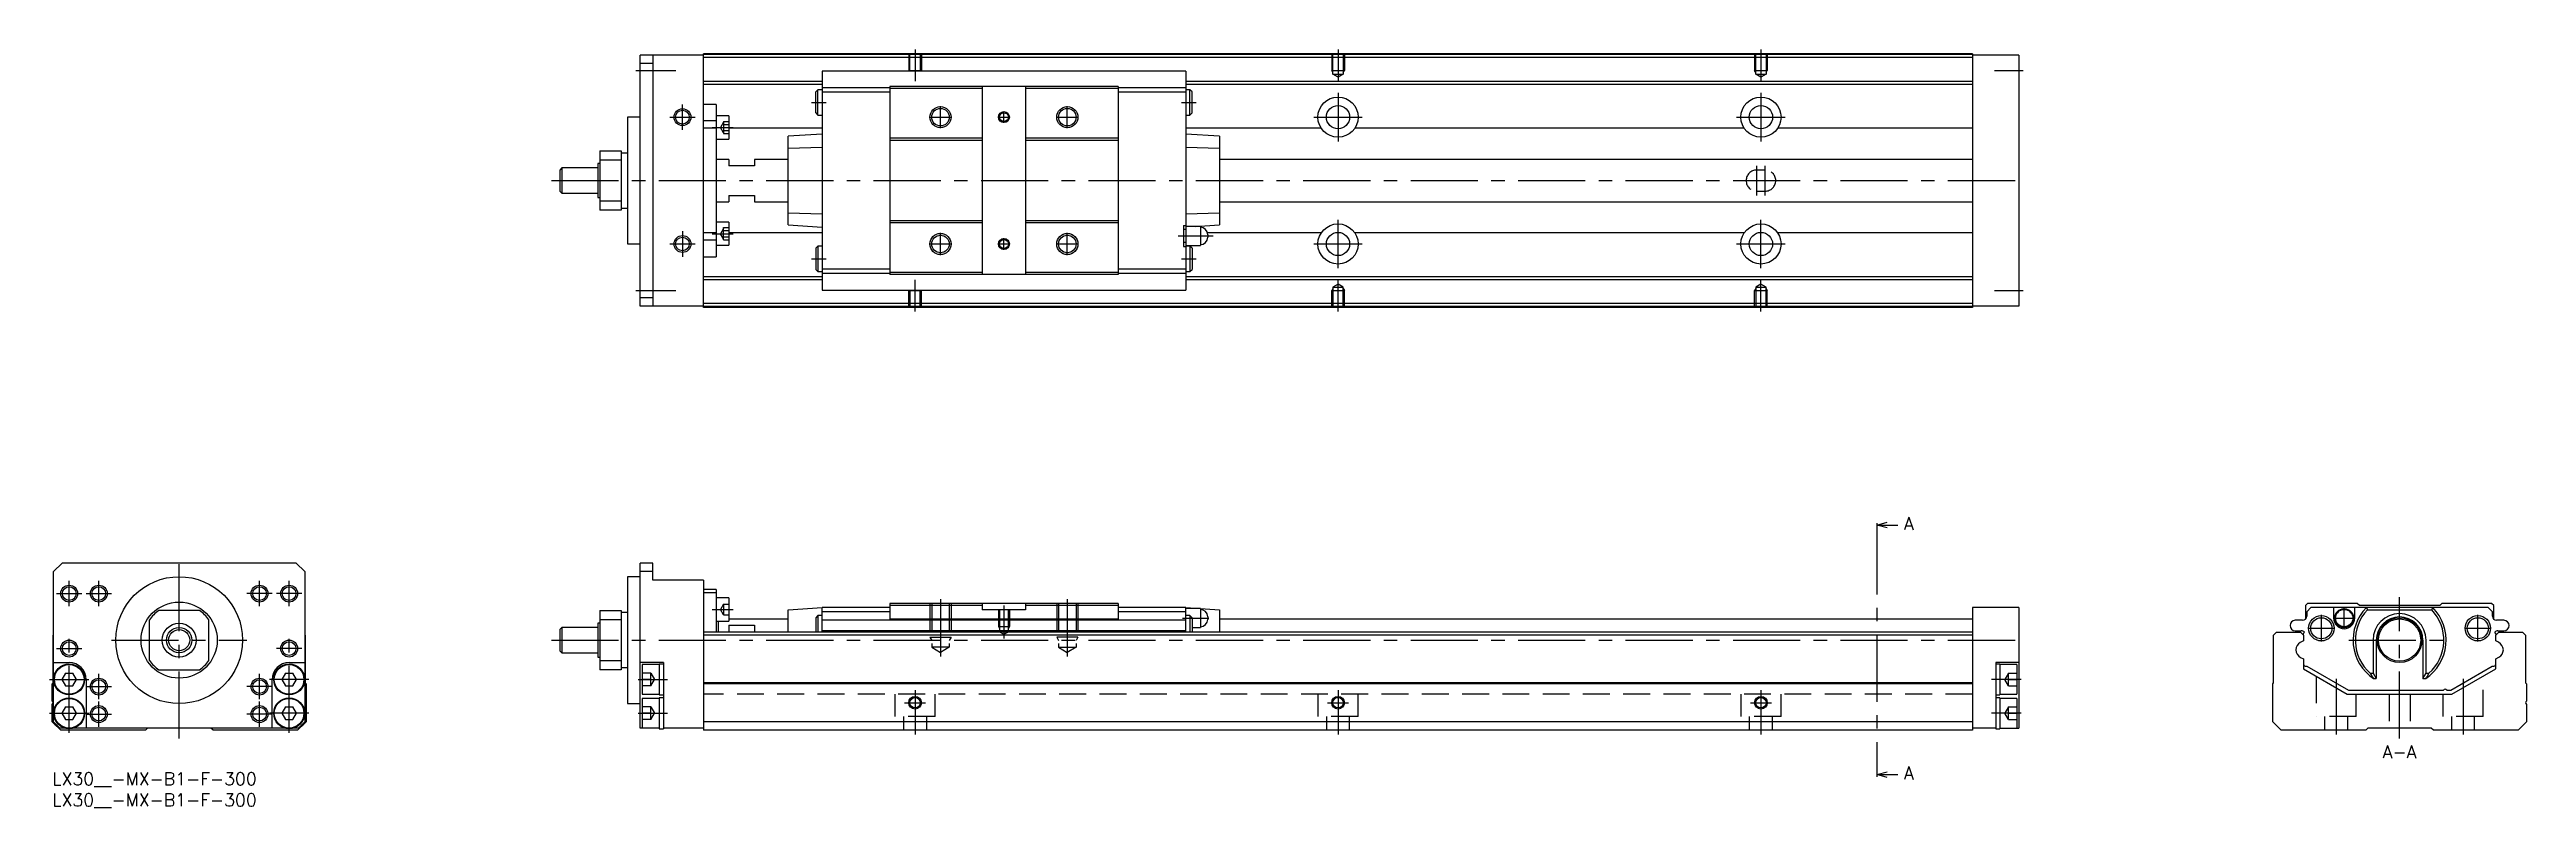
# Model space of a CAD drawing. Extents: x -1 to 585, y -8 to 171.
import ezdxf

# ---------------------------------------------------------------- set-up
doc = ezdxf.new("R2010")
doc.units = 0
doc.header["$LTSCALE"] = 0.5
doc.linetypes.add('CENTER', pattern=[50.8, 31.75, -6.35, 6.35, -6.35])
doc.linetypes.add('DASHED', pattern=[19.05, 12.7, -6.35])
for name, color, linetype in [('MSM_CENTER', 1, 'CENTER'), ('MSM_CONTINUOUS', 7, 'CONTINUOUS'), ('MSM_DASHED', 4, 'DASHED'), ('MSM_NARROW', 5, 'CONTINUOUS'), ('MSM_PART_NUMBER', 7, 'CONTINUOUS')]:
    doc.layers.add(name, color=color, linetype=linetype)
doc.styles.get("Standard").update_dxf_attribs({"font": 'txt.shx', "height": 3, "bigfont": 'bigfont.shx'})

# ---------------------------------------------------------------- blocks, each defined once
blk = doc.blocks.new('*U2')
at = {"layer": 'MSM_PART_NUMBER'}
blk.add_text('LX30__-MX-B1-F-300', height=3, dxfattribs=at).set_placement((0, -3))
blk = doc.blocks.new('*U3')
at = {"layer": 'MSM_PART_NUMBER'}
blk.add_text('LX30__-MX-B1-F-300', height=3, dxfattribs=at).set_placement((0, -8))

msp = doc.modelspace()

# ---------------------------------------------------------------- linework, layer by layer
at = {"layer": 'MSM_CENTER'}
for p, q in [((204, 171), (204, 163.49)), ((304, 171), (304, 163.49)), ((404, 171), (404, 163.49)), ((138, 166), (147.4, 166)), ((459.25, 166), (466, 166)), ((179.5, 158.5), (183, 158.5)), ((267, 158.5), (270.5, 158.5)), ((304, 160.75), (304, 149.25)), ((404, 160.75), (404, 149.25)), ((146, 155), (152, 155)), ((149, 152), (149, 158)), ((156, 152.55), (161, 152.55)), ((207.38, 155), (212.63, 155)), ((210, 152.37), (210, 157.62)), ((223.64, 155), (226.37, 155)), ((225, 153.63), (225, 156.36)), ((237.38, 155), (242.63, 155)), ((240, 152.37), (240, 157.62)), ((298.25, 155), (309.75, 155)), ((398.25, 155), (409.75, 155)), ((403, 136.5), (403, 143.5)), ((405, 136.5), (405, 143.5)), ((118, 140), (467, 140)), ((304, 119.25), (304, 130.75)), ((404, 119.25), (404, 130.75)), ((146, 125), (152, 125)), ((149, 128), (149, 122)), ((156, 127.44), (161, 127.44)), ((207.38, 125), (212.63, 125)), ((210, 122.37), (210, 127.62)), ((223.64, 125), (226.37, 125)), ((225, 123.63), (225, 126.36)), ((237.38, 125), (242.63, 125)), ((240, 122.37), (240, 127.62)), ((266.22, 126.9), (274.49, 126.9)), ((298.25, 125), (309.75, 125)), ((398.25, 125), (409.75, 125)), ((179.5, 121.5), (183, 121.5)), ((267, 121.5), (270.5, 121.5)), ((138, 114), (147.4, 114)), ((204, 109), (204, 116.51)), ((304, 109), (304, 116.51)), ((404, 109), (404, 116.51)), ((459.25, 114), (466, 114)), ((431.37, 58), (431.37, 0)), ((30, 8), (30, 51.5)), ((1, 42.3), (7, 42.3)), ((4, 39.3), (4, 45.3)), ((8, 42.3), (14, 42.3)), ((11, 39.3), (11, 45.3)), ((52, 42.3), (46, 42.3)), ((49, 39.3), (49, 45.3)), ((59, 42.3), (53, 42.3)), ((56, 39.3), (56, 45.3)), ((210, 41), (210, 27.41)), ((240, 41), (240, 27.41)), ((555, 8), (555, 41.5)), ((156, 38.55), (161, 38.55)), ((225, 39.5), (225, 31.69)), ((267.22, 36.5), (273.49, 36.5)), ((536.5, 30.95), (536.5, 37.25)), ((539.27, 36.5), (544.52, 36.5)), ((541.9, 33.88), (541.9, 39.12)), ((573.5, 30.95), (573.5, 37.25)), ((1, 29.3), (7, 29.3)), ((4, 9.35), (4, 32.3)), ((14, 31.3), (46, 31.3)), ((59, 29.3), (53, 29.3)), ((56, 9.35), (56, 32.3)), ((118, 31.3), (467, 31.3)), ((533.35, 34.1), (539.65, 34.1)), ((543, 31.3), (567, 31.3)), ((570.35, 34.1), (576.65, 34.1)), ((-0.65, 22), (8.65, 22)), ((8, 20.3), (14, 20.3)), ((11, 17.3), (11, 23.3)), ((52, 20.3), (46, 20.3)), ((49, 17.3), (49, 23.3)), ((60.65, 22), (51.35, 22)), ((138.5, 22), (145.5, 22)), ((204, 19.5), (204, 9)), ((304, 19.5), (304, 9)), ((404, 19.5), (404, 9)), ((465.5, 22), (458.5, 22)), ((540, 22.18), (540, 9)), ((570, 22.18), (570, 9)), ((-0.65, 14), (8.65, 14)), ((8, 13.8), (14, 13.8)), ((11, 10.8), (11, 16.8)), ((52, 13.8), (46, 13.8)), ((49, 10.8), (49, 16.8)), ((60.65, 14), (51.35, 14)), ((138.5, 14), (145.5, 14)), ((201.5, 16.5), (206.5, 16.5)), ((301.5, 16.5), (306.5, 16.5)), ((401.5, 16.5), (406.5, 16.5)), ((465.5, 14), (458.5, 14))]:
    msp.add_line(p, q, dxfattribs=at)
at = {"layer": 'MSM_CONTINUOUS'}
for p, q in [((454, 170), (154, 170)), ((154, 110), (154, 170)), ((454, 170), (454, 110)), ((154, 169.7), (139, 169.7)), ((139, 110.3), (139, 169.7)), ((142, 167.7), (139, 167.7)), ((142, 169.7), (142, 110.3)), ((454, 169.8), (154, 169.8)), ((454, 169.1), (154, 169.1)), ((268, 165.9), (182, 165.9)), ((182, 165.9), (182, 114.1)), ((268, 165.9), (268, 114.1)), ((465, 169.7), (454, 169.7)), ((465, 169.7), (465, 110.3)), ((182, 163.45), (154, 163.45)), ((182, 162.75), (154, 162.75)), ((181, 161.5), (180.5, 161)), ((180.5, 156), (180.5, 161)), ((182, 161.5), (181, 161.5)), ((181, 155.5), (181, 161.5)), ((198, 161.95), (182, 161.95)), ((198, 160.95), (182, 160.95)), ((252, 162.25), (198, 162.25)), ((198, 162.25), (198, 117.75)), ((219.9, 161.75), (198, 161.75)), ((219.9, 162.25), (219.9, 117.75)), ((230.1, 162.25), (230.1, 117.75)), ((252, 161.75), (230.1, 161.75)), ((252, 162.25), (252, 117.75)), ((268, 161.95), (252, 161.95)), ((268, 160.95), (252, 160.95)), ((454, 163.45), (268, 163.45)), ((454, 162.75), (268, 162.75)), ((269, 161.5), (268, 161.5)), ((269.5, 161), (269, 161.5)), ((269, 155.5), (269, 161.5)), ((269.5, 156), (269.5, 161)), ((136, 155), (136, 125)), ((139, 155), (136, 155)), ((157, 158), (154, 158)), ((157, 154.13), (154, 154.13)), ((157, 152.38), (154, 152.38)), ((157, 158), (157, 122)), ((160, 155.3), (157, 155.3)), ((160, 155.3), (160, 149.8)), ((182, 152.36), (160, 152.36)), ((180.5, 156), (181, 155.5)), ((181, 155.5), (182, 155.5)), ((268, 155.5), (269, 155.5)), ((300.05, 152.36), (268, 152.36)), ((269, 155.5), (269.5, 156)), ((400.05, 152.36), (307.95, 152.36)), ((454, 152.36), (407.95, 152.36)), ((129.5, 147), (134.5, 147)), ((129.5, 147), (129.5, 133)), ((134.5, 147), (134.5, 133)), ((136, 146.5), (134.5, 146.5)), ((157, 149.8), (160, 149.8)), ((182, 151), (174, 150.47)), ((174, 129.53), (174, 150.47)), ((182, 147.86), (174, 147.6)), ((219.9, 150), (198, 150)), ((219.9, 149.5), (198, 149.5)), ((252, 150), (230.1, 150)), ((252, 149.5), (230.1, 149.5)), ((276, 150.47), (268, 151)), ((276, 147.6), (268, 147.86)), ((276, 150.47), (276, 129.53)), ((120.5, 143), (120, 142.5)), ((120, 142.5), (120, 137.5)), ((120.5, 143), (120.5, 137)), ((129, 143), (120.5, 143)), ((129, 144), (129, 136)), ((129.5, 144), (129, 144)), ((134.5, 144.82), (129.5, 144.82)), ((160, 145), (157, 145)), ((160, 145), (160, 143.5)), ((166, 143.5), (160, 143.5)), ((166, 145), (166, 143.5)), ((174, 145), (166, 145)), ((454, 145), (276, 145)), ((120, 137.5), (120.5, 137)), ((120.5, 137), (129, 137)), ((129, 136), (129.5, 136)), ((129.5, 135.18), (134.5, 135.18)), ((157, 135), (160, 135)), ((160, 136.5), (166, 136.5)), ((160, 136.5), (160, 135)), ((166, 136.5), (166, 135)), ((166, 135), (174, 135)), ((276, 135), (454, 135)), ((134.5, 133), (129.5, 133)), ((134.5, 133.5), (136, 133.5)), ((160, 130.19), (157, 130.19)), ((160, 130.19), (160, 124.69)), ((174, 132.4), (182, 132.14)), ((174, 129.53), (182, 129)), ((219.9, 130.5), (198, 130.5)), ((219.9, 130), (198, 130)), ((252, 130.5), (230.1, 130.5)), ((252, 130), (230.1, 130)), ((267.5, 129.4), (267.5, 124.4)), ((267.5, 129.4), (268, 129.4)), ((268, 132.14), (276, 132.4)), ((271.45, 129.15), (268, 129.15)), ((270.26, 129.15), (276, 129.53)), ((271.45, 129.15), (271.45, 124.65)), ((136, 125), (139, 125)), ((157, 127.62), (154, 127.62)), ((157, 125.87), (154, 125.87)), ((157, 124.69), (160, 124.69)), ((182, 127.64), (160, 127.64)), ((181, 124.5), (180.5, 124)), ((180.5, 124), (180.5, 119)), ((181, 124.5), (181, 118.5)), ((182, 124.5), (181, 124.5)), ((268, 128.4), (267.5, 128.4)), ((267.5, 125.4), (268, 125.4)), ((267.5, 124.4), (268, 124.4)), ((268, 124.65), (271.45, 124.65)), ((269, 124.5), (268, 124.5)), ((269, 124.5), (269, 118.5)), ((269.5, 124), (269, 124.5)), ((269.5, 124), (269.5, 119)), ((300.05, 127.64), (273.14, 127.64)), ((273.2, 127.2), (273.2, 126.6)), ((400.05, 127.64), (307.95, 127.64)), ((454, 127.64), (407.95, 127.64)), ((154, 122), (157, 122)), ((182, 117.25), (154, 117.25)), ((180.5, 119), (181, 118.5)), ((181, 118.5), (182, 118.5)), ((198, 119.05), (182, 119.05)), ((198, 118.05), (182, 118.05)), ((219.9, 118.25), (198, 118.25)), ((252, 117.75), (198, 117.75)), ((252, 118.25), (230.1, 118.25)), ((268, 119.05), (252, 119.05)), ((268, 118.05), (252, 118.05)), ((268, 118.5), (269, 118.5)), ((454, 117.25), (268, 117.25)), ((269, 118.5), (269.5, 119)), ((142, 112.3), (139, 112.3)), ((182, 116.55), (154, 116.55)), ((182, 114.1), (268, 114.1)), ((454, 116.55), (268, 116.55)), ((154, 110.3), (139, 110.3)), ((454, 110.9), (154, 110.9)), ((454, 110.2), (154, 110.2)), ((454, 110), (154, 110)), ((465, 110.3), (454, 110.3)), ((431.37, 58.5), (433.88, 59.17)), ((431.37, 59), (431.37, 58)), ((433.88, 57.83), (431.37, 58.5)), ((431.37, 58.5), (436.38, 58.5)), ((2.3, 49.5), (0.3, 47.5)), ((0.3, 12), (0.3, 47.5)), ((57.7, 49.5), (2.3, 49.5)), ((59.7, 47.5), (57.7, 49.5)), ((59.7, 47.5), (59.7, 12)), ((139, 10.5), (139, 49.5)), ((142, 49.5), (139, 49.5)), ((142, 47.5), (139, 47.5)), ((142, 45.5), (142, 49.5)), ((139, 46.3), (136, 46.3)), ((136, 46.3), (136, 16.3)), ((154, 45.5), (142, 45.5)), ((154, 45.5), (154, 10)), ((157, 43.3), (154, 43.3)), ((157, 42.45), (154, 42.45)), ((157, 43.3), (157, 33.2)), ((160, 41.3), (157, 41.3)), ((160, 41.3), (160, 35.8)), ((23, 26.48), (23, 36.12)), ((34.82, 38.3), (25.18, 38.3)), ((37, 26.48), (37, 36.12)), ((129.5, 35.3), (129, 35.3)), ((129, 35.3), (129, 27.3)), ((129.5, 38.3), (134.5, 38.3)), ((129.5, 38.3), (129.5, 24.3)), ((134.5, 36.12), (129.5, 36.12)), ((134.5, 38.3), (134.5, 24.3)), ((136, 37.8), (134.5, 37.8)), ((157, 35.8), (160, 35.8)), ((157.5, 33.2), (157.5, 35.8)), ((160, 36.3), (174, 36.3)), ((174, 38.5), (182, 39)), ((174, 33.2), (174, 38.5)), ((181, 37.1), (180.5, 36.6)), ((180.5, 36.6), (180.5, 33.2)), ((182, 37.1), (181, 37.1)), ((181, 37.1), (181, 33.2)), ((198, 39), (182, 39)), ((182, 33.2), (182, 39)), ((198, 38), (182, 38)), ((268, 36), (182, 36)), ((198, 40), (198, 36.29)), ((252, 40), (198, 40)), ((219.9, 39.5), (198, 39.5)), ((252, 36.29), (198, 36.29)), ((219.9, 40), (219.9, 38.5)), ((230.1, 38.5), (219.9, 38.5)), ((230.1, 40), (230.1, 38.5)), ((252, 39.5), (230.1, 39.5)), ((252, 40), (252, 36.29)), ((268, 39), (252, 39)), ((268, 38), (252, 38)), ((268, 39), (276, 38.5)), ((268, 33.2), (268, 39)), ((271.45, 38.75), (268, 38.75)), ((269, 37.1), (268, 37.1)), ((269.5, 36.6), (269, 37.1)), ((269, 37.1), (269, 33.2)), ((269.5, 36.6), (269.5, 33.2)), ((271.45, 38.75), (271.45, 34.25)), ((273.2, 36.8), (273.2, 36.2)), ((276, 38.5), (276, 33.2)), ((276, 36.3), (454, 36.3)), ((454, 39), (454, 10)), ((465, 39), (454, 39)), ((465, 39), (465, 10.5)), ((532.05, 36), (530.35, 36)), ((533.25, 40), (532.75, 39.5)), ((532.75, 39.5), (532.75, 36.29)), ((534.05, 39), (533.05, 38)), ((533.05, 38), (533.05, 37)), ((545, 40), (533.25, 40)), ((575.95, 39), (534.05, 39)), ((539.4, 39), (539.4, 36.5)), ((544.4, 36.5), (544.4, 39)), ((545.5, 39.5), (545, 40)), ((564.5, 39.5), (545.5, 39.5)), ((547.14, 39), (547.4, 38.5)), ((547.4, 38.5), (562.6, 38.5)), ((562.6, 38.5), (562.86, 39)), ((565, 40), (564.5, 39.5)), ((576.75, 40), (565, 40)), ((576.95, 38), (575.95, 39)), ((577.25, 39.5), (576.75, 40)), ((576.95, 37), (576.95, 38)), ((577.25, 36.29), (577.25, 39.5)), ((579.65, 36), (577.95, 36)), ((0.2, 32.5), (0.3, 32.6)), ((0.2, 21.2), (0.2, 32.5)), ((59.7, 32.6), (59.8, 32.5)), ((59.8, 32.5), (59.8, 21.2)), ((120.5, 34.3), (120, 33.8)), ((120, 33.8), (120, 28.8)), ((129, 34.3), (120.5, 34.3)), ((120.5, 34.3), (120.5, 28.3)), ((454, 33.2), (154, 33.2)), ((454, 32.5), (154, 32.5)), ((160, 34.87), (166, 34.87)), ((160, 34.87), (160, 33.2)), ((166, 34.87), (166, 33.2)), ((268, 33.5), (182, 33.5)), ((269.5, 34.25), (271.45, 34.25)), ((525.2, 32.5), (525.9, 33.2)), ((525.2, 21.2), (525.2, 32.5)), ((525.9, 33.2), (531.55, 33.2)), ((530.35, 33.5), (531.75, 33.5)), ((532.25, 31.15), (531.5, 30.72)), ((531.55, 33.2), (532.25, 32.5)), ((532.2, 32.7), (532.2, 32.55)), ((532.25, 32.5), (532.25, 31.15)), ((548.74, 31.3), (548.74, 23.45)), ((549.5, 31.3), (549.5, 22.2)), ((560.5, 31.3), (560.5, 22.2)), ((561.26, 23.45), (561.26, 31.3)), ((577.75, 32.5), (578.45, 33.2)), ((577.75, 32.5), (578.45, 33.2)), ((577.75, 32.5), (577.8, 32.55)), ((577.75, 31.15), (577.75, 32.5)), ((577.75, 31.15), (577.75, 32.5)), ((578.4, 30.78), (577.75, 31.15)), ((578.4, 30.78), (577.75, 31.15)), ((577.8, 32.55), (577.8, 32.7)), ((578.25, 33.5), (579.65, 33.5)), ((578.45, 33.2), (584.1, 33.2)), ((584.1, 33.2), (584.8, 32.5)), ((584.8, 32.5), (584.8, 21.2)), ((0.3, 26), (4, 26)), ((3.13, 23.5), (2.27, 22)), ((3.13, 23.5), (4.87, 23.5)), ((5.73, 22), (4.87, 23.5)), ((25.18, 24.3), (34.82, 24.3)), ((55.13, 23.5), (54.27, 22)), ((55.13, 23.5), (56.87, 23.5)), ((56, 26), (59.7, 26)), ((57.73, 22), (56.87, 23.5)), ((120, 28.8), (120.5, 28.3)), ((120.5, 28.3), (129, 28.3)), ((129, 27.3), (129.5, 27.3)), ((129.5, 26.48), (134.5, 26.48)), ((134.5, 24.3), (129.5, 24.3)), ((134.5, 24.8), (136, 24.8)), ((144.5, 26), (139, 26)), ((143.5, 25.5), (139.5, 25.5)), ((139.5, 25.5), (139.5, 18.5)), ((144.5, 25.65), (143.5, 25.65)), ((143.5, 25.65), (143.5, 18.35)), ((144.5, 26), (144.5, 10.35)), ((465, 26), (459.5, 26)), ((459.5, 26), (459.5, 10.35)), ((460.5, 25.65), (459.5, 25.65)), ((460.5, 25.65), (460.5, 18.35)), ((464.5, 25.5), (460.5, 25.5)), ((464.5, 25.5), (464.5, 18.5)), ((531.6, 27.22), (532.25, 26.85)), ((532.25, 26.85), (532.25, 24.5)), ((532.25, 24.5), (542.64, 18.5)), ((532.7, 25.16), (533.1, 25.16)), ((533.1, 25.16), (542.91, 19.5)), ((548.07, 23.45), (548.74, 23.45)), ((548.74, 23.45), (549.5, 22.2)), ((560.5, 22.2), (561.26, 23.45)), ((561.26, 23.45), (561.93, 23.45)), ((567.09, 19.5), (576.9, 25.16)), ((567.36, 18.5), (577.75, 24.5)), ((576.9, 25.16), (577.3, 25.16)), ((577.75, 26.85), (578.5, 27.28)), ((577.75, 26.85), (578.5, 27.28)), ((577.75, 25.45), (577.75, 26.85)), ((577.75, 24.5), (577.75, 26.85)), ((0, 21), (0.2, 21.2)), ((0, 16.9), (0, 21)), ((2.27, 22), (3.13, 20.5)), ((3.13, 20.5), (4.87, 20.5)), ((4.87, 20.5), (5.73, 22)), ((8, 22), (8, 10.5)), ((52, 10.5), (52, 22)), ((54.27, 22), (55.13, 20.5)), ((55.13, 20.5), (56.87, 20.5)), ((56.87, 20.5), (57.73, 22)), ((59.8, 21.2), (60, 21)), ((60, 21), (60, 12)), ((139.5, 18.5), (143.5, 18.5)), ((143.5, 18.35), (144.5, 18.35)), ((144.5, 17.65), (143.5, 17.65)), ((143.5, 17.65), (143.5, 10.35)), ((454, 21.2), (154, 21.2)), ((454, 21), (154, 21)), ((459.5, 18.35), (460.5, 18.35)), ((460.5, 17.65), (459.5, 17.65)), ((460.5, 18.5), (464.5, 18.5)), ((460.5, 17.65), (460.5, 10.35)), ((525, 21), (525.2, 21.2)), ((525, 12), (525, 21)), ((542.64, 18.5), (567.36, 18.5)), ((542.91, 19.5), (565.35, 19.5)), ((548.82, 22.2), (549.5, 22.2)), ((560.5, 22.2), (561.18, 22.2)), ((566.15, 19.5), (567.09, 19.5)), ((584.8, 21.2), (585, 21)), ((585, 21), (585, 16.9)), ((0, 12), (0, 16.1)), ((2, 10), (0, 12)), ((1.8, 10.5), (0.3, 12)), ((3.13, 15.5), (2.27, 14)), ((2.27, 14), (3.13, 12.5)), ((3.13, 15.5), (4.87, 15.5)), ((3.13, 12.5), (4.87, 12.5)), ((5.73, 14), (4.87, 15.5)), ((4.87, 12.5), (5.73, 14)), ((55.13, 15.5), (54.27, 14)), ((54.27, 14), (55.13, 12.5)), ((55.13, 15.5), (56.87, 15.5)), ((55.13, 12.5), (56.87, 12.5)), ((57.73, 14), (56.87, 15.5)), ((56.87, 12.5), (57.73, 14)), ((60, 12), (58, 10)), ((59.7, 12), (58.2, 10.5)), ((136, 16.3), (139, 16.3)), ((143.5, 17.5), (139.5, 17.5)), ((139.5, 17.5), (139.5, 10.5)), ((454, 12), (154, 12)), ((464.5, 17.5), (460.5, 17.5)), ((464.5, 17.5), (464.5, 10.5)), ((527, 10), (525, 12)), ((585, 12), (583, 10)), ((585, 16.1), (585, 12)), ((2.96, 10.5), (1.8, 10.5)), ((22, 10), (2, 10)), ((54.96, 10.5), (5.04, 10.5)), ((22.5, 10.5), (22, 10)), ((38, 10), (37.5, 10.5)), ((58, 10), (38, 10)), ((58.2, 10.5), (57.04, 10.5)), ((143.5, 10.5), (139, 10.5)), ((143.5, 10.35), (144.5, 10.35)), ((154, 10.5), (144.5, 10.5)), ((454, 10), (154, 10)), ((459.5, 10.5), (454, 10.5)), ((459.5, 10.35), (460.5, 10.35)), ((460.5, 10.5), (465, 10.5)), ((547, 10), (527, 10)), ((547.5, 10.5), (547, 10)), ((562.5, 10.5), (547.5, 10.5)), ((563, 10), (562.5, 10.5)), ((583, 10), (563, 10)), ((431.37, -0.5), (433.88, 0.17)), ((431.37, 0), (431.37, -1)), ((433.88, -1.17), (431.37, -0.5)), ((431.37, -0.5), (436.38, -0.5))]:
    msp.add_line(p, q, dxfattribs=at)
for centre, radius in [((304, 155), 4.75), ((404, 155), 4.75), ((149, 155), 1.62), ((210, 155), 2.07), ((225, 155), 1.06), ((240, 155), 2.07), ((304, 155), 2.75), ((404, 155), 2.75), ((304, 125), 4.75), ((404, 125), 4.75), ((149, 125), 1.62), ((210, 125), 2.07), ((225, 125), 1.06), ((240, 125), 2.07), ((304, 125), 2.75), ((404, 125), 2.75), ((4, 42.3), 1.62), ((11, 42.3), 1.62), ((30, 31.3), 15), ((49, 42.3), 1.62), ((56, 42.3), 1.62), ((30, 31.3), 9), ((30, 31.3), 4), ((536.5, 34.1), 3), ((536.5, 34.1), 2.5), ((541.9, 36.5), 2.25), ((541.9, 36.5), 2.05), ((555, 31.3), 5.3), ((555, 31.3), 5), ((573.5, 34.1), 3), ((573.5, 34.1), 2.5), ((4, 29.3), 1.62), ((30, 31.3), 3), ((30, 31.3), 2.5), ((56, 29.3), 1.62), ((4, 22), 3.65), ((4, 22), 3.5), ((56, 22), 3.65), ((56, 22), 3.5), ((4, 14), 3.65), ((11, 20.3), 1.62), ((49, 20.3), 1.62), ((56, 14), 3.65), ((204, 16.5), 1.23), ((304, 16.5), 1.23), ((404, 16.5), 1.23), ((4, 14), 3.5), ((11, 13.8), 1.62), ((49, 13.8), 1.62), ((56, 14), 3.5)]:
    msp.add_circle(centre, radius, dxfattribs=at)
for centre, radius, start, end in [((271.45, 127.2), 1.75, 0, 90), ((271.45, 126.6), 1.75, 270, 0), ((30, 31.3), 8.5, 124.56032, 145.43968), ((30, 31.3), 8.5, 34.56032, 55.43968), ((271.45, 36.8), 1.75, 0, 90), ((271.45, 36.2), 1.75, 270, 0), ((530.35, 34.75), 1.25, 90, 270), ((532.05, 37), 1, 270, 0), ((541.9, 36.5), 2.5, 180, 0), ((555, 31.3), 11, 135.573, 235.81959), ((555, 31.3), 10.47, 136.57129, 228.55525), ((555, 31.3), 6.26, 0, 180), ((555, 31.3), 5.5, 0, 180), ((555, 31.3), 11, 304.18041, 44.427), ((555, 31.3), 10.47, 311.44475, 43.42871), ((577.95, 37), 1, 180, 270), ((579.65, 34.75), 1.25, 270, 90), ((532.65, 28.85), 2.2, 121.45533, 176.01903), ((531.75, 32.5), 1, 41.23398, 90), ((532.7, 32.7), 0.5, 113.32535, 180), ((578.25, 32.5), 1, 90, 138.76602), ((577.3, 32.7), 0.5, 0, 66.67465), ((577.35, 28.85), 2.2, 3.98097, 61.45517), ((4, 22), 4, 0, 90), ((30, 31.3), 8.5, 214.56032, 235.43968), ((30, 31.3), 8.5, 304.56032, 325.43968), ((56, 22), 4, 90, 180), ((532.65, 29.15), 2.2, 183.98097, 241.45517), ((532.7, 25.66), 0.5, 205.84193, 270), ((556, 27.35), 8.83, 206.14749, 215.62533), ((554, 27.35), 8.84, 324.37545, 333.85173), ((577.3, 25.66), 0.5, 270, 334.15807), ((577.35, 29.15), 2.2, 301.45533, 356.01903), ((565.75, 19.2), 0.5, 36.8699, 143.1301), ((-0.3, 16.5), 0.5, 306.8699, 53.1301), ((585.3, 16.5), 0.5, 126.8699, 233.1301), ((2.3, 12.5), 2, 216.8699, 233.1301), ((57.7, 12.5), 2, 306.8699, 323.1301)]:
    msp.add_arc(centre, radius, start, end, dxfattribs=at)
at = {"layer": 'MSM_DASHED'}
for p, q in [((202.5, 170), (202.5, 166)), ((202.77, 165.9), (202.77, 170)), ((205.23, 170), (205.23, 165.9)), ((205.5, 170), (205.5, 166)), ((302.5, 170), (302.5, 166)), ((302.77, 165.2), (302.77, 170)), ((305.23, 170), (305.23, 165.2)), ((305.5, 170), (305.5, 166)), ((402.5, 170), (402.5, 166)), ((402.77, 165.2), (402.77, 170)), ((405.23, 170), (405.23, 165.2)), ((405.5, 170), (405.5, 166)), ((202.56, 165.9), (202.5, 166)), ((202.5, 166), (205.5, 166)), ((205.44, 165.9), (205.5, 166)), ((302.77, 165.53), (302.5, 166)), ((302.5, 166), (305.5, 166)), ((302.77, 165.2), (305.23, 165.2)), ((304, 164.49), (302.77, 165.2)), ((305.23, 165.2), (304, 164.49)), ((305.23, 165.53), (305.5, 166)), ((402.77, 165.53), (402.5, 166)), ((402.5, 166), (405.5, 166)), ((402.77, 165.2), (405.23, 165.2)), ((404, 164.49), (402.77, 165.2)), ((405.23, 165.2), (404, 164.49)), ((405.23, 165.53), (405.5, 166)), ((158.7, 153.8), (157.98, 152.55)), ((158.7, 151.3), (157.98, 152.55)), ((158.7, 154), (160, 154)), ((158.7, 154), (158.7, 151.11)), ((158.7, 153.28), (160, 153.28)), ((158.7, 151.83), (160, 151.83)), ((158.7, 151.11), (160, 151.11)), ((405, 142.5), (403, 142.5)), ((403, 137.5), (405, 137.5)), ((158.7, 128.89), (160, 128.89)), ((158.7, 126), (158.7, 128.89)), ((158.7, 128.69), (157.98, 127.44)), ((158.7, 126.19), (157.98, 127.44)), ((158.7, 128.17), (160, 128.17)), ((158.7, 126.72), (160, 126.72)), ((158.7, 126), (160, 126)), ((202.56, 114.1), (202.5, 114)), ((202.5, 110), (202.5, 114)), ((202.5, 114), (205.5, 114)), ((202.77, 114.1), (202.77, 110)), ((205.23, 110), (205.23, 114.1)), ((205.44, 114.1), (205.5, 114)), ((205.5, 110), (205.5, 114)), ((302.77, 114.47), (302.5, 114)), ((302.5, 110), (302.5, 114)), ((302.5, 114), (305.5, 114)), ((304, 115.51), (302.77, 114.8)), ((302.77, 114.8), (302.77, 110)), ((302.77, 114.8), (305.23, 114.8)), ((305.23, 114.8), (304, 115.51)), ((305.23, 110), (305.23, 114.8)), ((305.23, 114.47), (305.5, 114)), ((305.5, 110), (305.5, 114)), ((402.77, 114.47), (402.5, 114)), ((402.5, 110), (402.5, 114)), ((402.5, 114), (405.5, 114)), ((404, 115.51), (402.77, 114.8)), ((402.77, 114.8), (402.77, 110)), ((402.77, 114.8), (405.23, 114.8)), ((405.23, 114.8), (404, 115.51)), ((405.23, 110), (405.23, 114.8)), ((405.23, 114.47), (405.5, 114)), ((405.5, 110), (405.5, 114)), ((158.7, 39.8), (157.98, 38.55)), ((158.7, 37.3), (157.98, 38.55)), ((158.7, 39.8), (160, 39.8)), ((158.7, 39.8), (158.7, 37.3)), ((158.7, 38.55), (160, 38.55)), ((158.7, 37.3), (160, 37.3)), ((207.5, 40), (207.5, 32)), ((207.93, 40), (207.93, 29.6)), ((212.07, 40), (212.07, 29.6)), ((212.5, 40), (212.5, 32)), ((223.7, 38.5), (223.7, 34.5)), ((223.94, 38.5), (223.94, 33.3)), ((226.06, 33.3), (226.06, 38.5)), ((226.3, 38.5), (226.3, 34.5)), ((237.5, 40), (237.5, 32)), ((237.93, 40), (237.93, 29.6)), ((242.07, 40), (242.07, 29.6)), ((242.5, 40), (242.5, 32)), ((207.5, 32), (207.93, 31.25)), ((207.5, 32), (212.5, 32)), ((212.07, 29.6), (207.93, 29.6)), ((207.93, 29.6), (210, 28.41)), ((212.07, 29.6), (210, 28.41)), ((212.5, 32), (212.07, 31.25)), ((223.7, 34.5), (223.94, 34.08)), ((223.7, 34.5), (226.3, 34.5)), ((223.94, 33.3), (225, 32.69)), ((226.06, 33.3), (223.94, 33.3)), ((225, 32.69), (226.06, 33.3)), ((226.3, 34.5), (226.06, 34.08)), ((242.5, 32), (237.5, 32)), ((237.5, 32), (237.93, 31.25)), ((237.93, 29.6), (242.07, 29.6)), ((237.93, 29.6), (240, 28.41)), ((242.07, 29.6), (240, 28.41)), ((242.5, 32), (242.07, 31.25)), ((141.5, 23.5), (139.5, 23.5)), ((141.5, 20.5), (141.5, 23.5)), ((141.5, 23.5), (142.37, 22)), ((462.5, 23.5), (461.63, 22)), ((462.5, 20.5), (462.5, 23.5)), ((462.5, 23.5), (464.5, 23.5)), ((141.5, 22), (139.5, 22)), ((141.5, 20.5), (139.5, 20.5)), ((141.5, 20.5), (142.37, 22)), ((454, 18.5), (154, 18.5)), ((199.25, 18.5), (199.25, 13.2)), ((208.75, 13.2), (208.75, 18.5)), ((299.25, 18.5), (299.25, 13.2)), ((308.75, 13.2), (308.75, 18.5)), ((399.25, 18.5), (399.25, 13.2)), ((408.75, 13.2), (408.75, 18.5)), ((462.5, 20.5), (461.63, 22)), ((462.5, 22), (464.5, 22)), ((462.5, 20.5), (464.5, 20.5)), ((535.25, 22.77), (535.25, 13.2)), ((544.75, 13.2), (544.75, 18.5)), ((552.5, 18.5), (552.5, 10.5)), ((557.5, 18.5), (557.5, 10.5)), ((565.25, 18.5), (565.25, 13.2)), ((574.75, 13.2), (574.75, 22.77)), ((141.5, 15.5), (139.5, 15.5)), ((141.5, 14), (139.5, 14)), ((141.5, 12.5), (139.5, 12.5)), ((141.5, 12.5), (141.5, 15.5)), ((141.5, 15.5), (142.37, 14)), ((141.5, 12.5), (142.37, 14)), ((208.75, 13.2), (199.25, 13.2)), ((201.25, 13.2), (201.25, 10)), ((206.75, 10), (206.75, 13.2)), ((308.75, 13.2), (299.25, 13.2)), ((301.25, 13.2), (301.25, 10)), ((306.75, 10), (306.75, 13.2)), ((408.75, 13.2), (399.25, 13.2)), ((401.25, 13.2), (401.25, 10)), ((406.75, 10), (406.75, 13.2)), ((462.5, 15.5), (461.63, 14)), ((462.5, 12.5), (461.63, 14)), ((462.5, 12.5), (462.5, 15.5)), ((462.5, 15.5), (464.5, 15.5)), ((462.5, 14), (464.5, 14)), ((462.5, 12.5), (464.5, 12.5)), ((544.75, 13.2), (535.25, 13.2)), ((537.25, 13.2), (537.25, 10)), ((542.75, 10), (542.75, 13.2)), ((574.75, 13.2), (565.25, 13.2)), ((567.25, 13.2), (567.25, 10)), ((572.75, 10), (572.75, 13.2))]:
    msp.add_line(p, q, dxfattribs=at)
for centre, start, end in [((403, 140), 90, 270), ((405, 140), 270, 90)]:
    msp.add_arc(centre, 2.5, start, end, dxfattribs=at)
at = {"layer": 'MSM_NARROW'}
for centre, radius in [((149, 155), 2), ((210, 155), 2.5), ((225, 155), 1.3), ((240, 155), 2.5), ((149, 125), 2), ((210, 125), 2.5), ((225, 125), 1.3), ((240, 125), 2.5), ((4, 42.3), 2), ((11, 42.3), 2), ((49, 42.3), 2), ((56, 42.3), 2), ((4, 29.3), 2), ((56, 29.3), 2), ((11, 20.3), 2), ((49, 20.3), 2), ((204, 16.5), 1.5), ((304, 16.5), 1.5), ((404, 16.5), 1.5), ((11, 13.8), 2), ((49, 13.8), 2)]:
    msp.add_circle(centre, radius, dxfattribs=at)

# ---------------------------------------------------------------- block references
at = {"layer": 'MSM_CONTINUOUS'}
for name in ['*U2', '*U3']:
    msp.add_blockref(name, (0, 0), dxfattribs=at)

# ---------------------------------------------------------------- texts
at = {"layer": 'MSM_PART_NUMBER'}
for s, p in [('A', (437.79, 57.37)), ('A-A', (551.01, 3.36)), ('A', (437.79, -1.63))]:
    msp.add_text(s, height=3, dxfattribs=at).set_placement(p)

doc.saveas('drawing.dxf')
